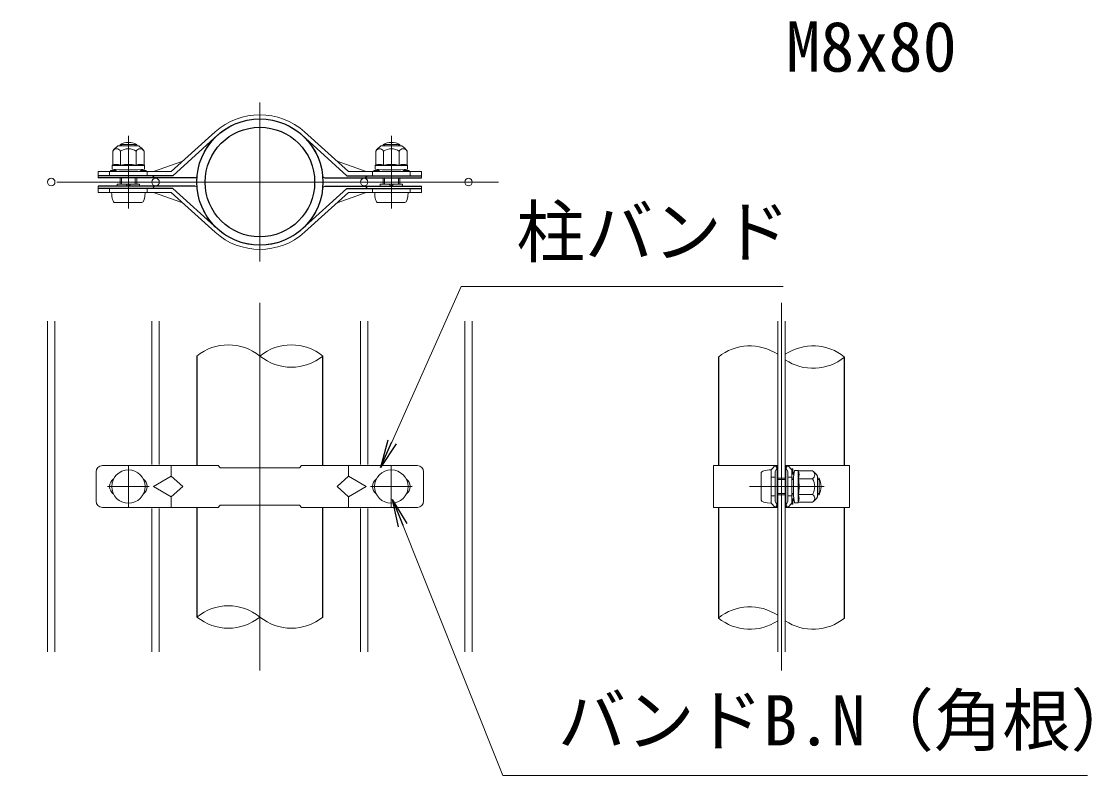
# Model space of a CAD drawing. Units: millimetres, scale not verified. Extents: x -6300 to 6300, y -4455 to 4455.
# Drawn here: x 3454 to 4993, y 777 to 1861 of the extents above; entities that cross this region are included whole.
import ezdxf
from ezdxf.enums import TextEntityAlignment as Align

# ---------------------------------------------------------------- set-up
doc = ezdxf.new("R2010")
doc.units = ezdxf.units.MM
doc.header["$LTSCALE"] = 20
doc.linetypes.add('USER1', pattern=[50.8, 31.75, -6.35, 6.35, -6.35])
for name, color, linetype, lineweight in [('0-0_D-STR1', 1, 'Continuous', 25), ('0-1_D-BMK', 2, 'USER1', 13), ('0-2_D-STR-DIM', 7, 'Continuous', 13), ('0-5_D-STR3', 3, 'Continuous', 13), ('0-9_D-STR2', 7, 'Continuous', 13), ('0-A_D-STR-TXT', 7, 'Continuous', 13)]:
    doc.layers.add(name, color=color, linetype=linetype, lineweight=lineweight)
doc.layers.add('0-3_0', color=7, linetype='Continuous')
doc.styles.add('ＭＳ ゴシック', font='')
doc.styles.get('ＭＳ ゴシック').set_extended_font_data('MS Gothic')

# ---------------------------------------------------------------- blocks, each defined once
blk = doc.blocks.new('_Open')
at = {"layer": '0-3_0'}
blk.add_line((-20, 3.333), (0, 0), dxfattribs=at)
blk.add_lwpolyline([(-20, -3.333), (0, 0), (-20, 0)], dxfattribs=at)

msp = doc.modelspace()

# ---------------------------------------------------------------- linework, layer by layer
at = {"layer": '0-0_D-STR1'}
for p, q in [((3705.87, 1379.67), (3705.87, 1222.17)), ((3887.37, 1222.17), (3887.37, 1379.67)), ((4455.88, 1378.17), (4455.88, 1222.17)), ((4637.38, 1222.17), (4637.38, 1378.17)), ((3706.04, 1162.17), (3706.04, 1004.67)), ((3887.37, 1004.67), (3887.37, 1162.17)), ((4455.88, 1162.17), (4455.88, 1003.17)), ((4637.38, 1003.17), (4637.38, 1162.17))]:
    msp.add_line(p, q, dxfattribs=at)
for radius in [90.75, 78.75]:
    msp.add_circle((3796.62, 1629.67), radius, dxfattribs=at)
at = {"layer": '0-1_D-BMK'}
for p, q in [((3796.62, 1743.97), (3796.62, 1515.37)), ((3607.5, 1591.58), (3607.5, 1696.04)), ((3985.75, 1591.58), (3985.75, 1696.04)), ((4139.52, 1629.67), (3453.72, 1629.67)), ((3796.62, 927.99), (3796.62, 1456.36)), ((4546.63, 927.99), (4546.63, 1456.36)), ((3607.62, 1162.17), (3607.62, 1222.17)), ((3985.62, 1162.17), (3985.62, 1222.17)), ((3577.62, 1192.17), (3637.62, 1192.17)), ((3955.62, 1192.17), (4015.62, 1192.17)), ((4500.62, 1192.17), (4607.84, 1192.17))]:
    msp.add_line(p, q, dxfattribs=at)
at = {"layer": '0-2_D-STR-DIM'}
for centre, radius, start, end in [((3751.25, 1323.69), 72.06, 50.97549, 129.02451), ((3842, 1323.69), 72.06, 50.97549, 129.02451), ((4501.25, 1322.19), 72.06, 56.30864, 129.02451), ((4592, 1322.19), 72.06, 50.97549, 123.69136), ((3842, 1435.66), 72.06, 230.97549, 309.02451), ((4592, 1434.16), 72.06, 236.30864, 309.02451), ((3751.33, 948.89), 71.86, 50.92646, 129.07354), ((4501.25, 947.19), 72.06, 56.30864, 129.02451), ((3751.33, 1060.46), 71.86, 230.92646, 309.07354), ((3842, 1060.66), 72.06, 230.97549, 309.02451), ((4501.25, 1059.16), 72.06, 230.97549, 303.69136), ((4592, 1059.16), 72.06, 236.30864, 309.02451)]:
    msp.add_arc(centre, radius, start, end, dxfattribs=at)
at = {"layer": '0-5_D-STR3'}
for p, q in [((3669.01, 1644.73), (3732.25, 1701.9)), ((3671.36, 1638.73), (3736.24, 1697.42)), ((3921.89, 1638.73), (3857, 1697.42)), ((3924.24, 1644.73), (3861, 1701.9)), ((3592.5, 1681.6), (3622.5, 1681.6)), ((3595.5, 1681.6), (3595.5, 1683.61)), ((3595.5, 1683.61), (3619.5, 1683.61)), ((3597.53, 1681.6), (3597.53, 1684.58)), ((3617.47, 1681.6), (3617.47, 1684.58)), ((3619.5, 1681.6), (3619.5, 1683.61)), ((3970.75, 1681.6), (4000.75, 1681.6)), ((3973.75, 1681.6), (3973.75, 1683.61)), ((3973.75, 1683.61), (3997.75, 1683.61)), ((3975.78, 1681.6), (3975.78, 1684.58)), ((3995.72, 1681.6), (3995.72, 1684.58)), ((3997.75, 1681.6), (3997.75, 1683.61)), ((3584.98, 1674.08), (3584.98, 1653.99)), ((3596.24, 1674.08), (3596.24, 1653.7)), ((3618.76, 1674.08), (3618.76, 1653.7)), ((3630.02, 1674.08), (3630.02, 1653.99)), ((3963.23, 1674.08), (3963.23, 1653.99)), ((3974.49, 1674.08), (3974.49, 1653.7)), ((3997.01, 1674.08), (3997.01, 1653.7)), ((4008.27, 1674.08), (4008.27, 1653.99)), ((3584.25, 1653.57), (3584.25, 1648.56)), ((3607.5, 1653.7), (3584.32, 1653.7)), ((3584.98, 1653.99), (3584.47, 1653.86)), ((3594, 1647.1), (3584.51, 1648.26)), ((3587.19, 1646.48), (3588.93, 1647.72)), ((3588.06, 1645.26), (3591.09, 1647.42)), ((3594, 1647.1), (3621, 1647.1)), ((3607.5, 1653.7), (3630.67, 1653.7)), ((3621, 1647.1), (3630.49, 1648.26)), ((3626.94, 1645.26), (3623.91, 1647.42)), ((3627.81, 1646.48), (3626.07, 1647.72)), ((3630.75, 1653.5), (3630.75, 1648.56)), ((3643.81, 1644.73), (3685.62, 1659.75)), ((3949.44, 1644.73), (3907.62, 1659.75)), ((3962.5, 1653.57), (3962.5, 1648.56)), ((3985.75, 1653.7), (3962.57, 1653.7)), ((3963.23, 1653.99), (3962.72, 1653.86)), ((3972.25, 1647.1), (3962.76, 1648.26)), ((3965.44, 1646.48), (3967.18, 1647.72)), ((3966.31, 1645.26), (3969.34, 1647.42)), ((3972.25, 1647.1), (3999.25, 1647.1)), ((3985.75, 1653.7), (4008.92, 1653.7)), ((3999.25, 1647.1), (4008.74, 1648.26)), ((4005.19, 1645.26), (4002.16, 1647.42)), ((4006.06, 1646.48), (4004.32, 1647.72)), ((4009, 1653.5), (4009, 1648.56)), ((3669.01, 1644.73), (3564.16, 1644.73)), ((3564.16, 1644.73), (3564.16, 1635.73)), ((3580.49, 1644.73), (3580.49, 1638.73)), ((3582, 1646.2), (3586.32, 1646.2)), ((3582, 1646.2), (3582, 1644.7)), ((3595.5, 1626.61), (3595.5, 1635.7)), ((3597.53, 1626.61), (3597.53, 1635.7)), ((3617.47, 1626.61), (3617.47, 1635.7)), ((3619.5, 1626.61), (3619.5, 1635.7)), ((3634.5, 1644.73), (3634.5, 1638.73)), ((3642, 1638.73), (3645.12, 1635.73)), ((3924.24, 1644.73), (4029.09, 1644.73)), ((3951.24, 1638.73), (3948.13, 1635.73)), ((3958.74, 1644.73), (3958.74, 1638.73)), ((3960.25, 1646.2), (3964.57, 1646.2)), ((3960.25, 1646.2), (3960.25, 1644.7)), ((3973.75, 1626.61), (3973.75, 1635.7)), ((3975.78, 1626.61), (3975.78, 1635.7)), ((3995.72, 1626.61), (3995.72, 1635.7)), ((3997.75, 1626.61), (3997.75, 1635.7)), ((4012.75, 1644.73), (4012.75, 1638.73)), ((4029.09, 1644.73), (4029.09, 1635.73)), ((3564.16, 1614.61), (3564.16, 1623.61)), ((3580.49, 1614.61), (3580.49, 1620.61)), ((3591.54, 1626.61), (3623.45, 1626.61)), ((3591.54, 1626.61), (3591.54, 1623.61)), ((3604.32, 1626.61), (3606.86, 1623.61)), ((3608.14, 1623.61), (3610.68, 1626.61)), ((3623.45, 1626.61), (3623.45, 1623.61)), ((3634.5, 1614.61), (3634.5, 1620.61)), ((3642, 1620.61), (3645.12, 1623.61)), ((3671.36, 1620.61), (3736.24, 1561.92)), ((3921.89, 1620.61), (3857, 1561.92)), ((3951.24, 1620.61), (3948.13, 1623.61)), ((3958.74, 1614.61), (3958.74, 1620.61)), ((3969.79, 1626.61), (4001.7, 1626.61)), ((3969.79, 1626.61), (3969.79, 1623.61)), ((3982.57, 1626.61), (3985.11, 1623.61)), ((3986.39, 1623.61), (3988.93, 1626.61)), ((4001.7, 1626.61), (4001.7, 1623.61)), ((4012.75, 1614.61), (4012.75, 1620.61)), ((4029.09, 1614.61), (4029.09, 1623.61)), ((3669.01, 1614.61), (3564.16, 1614.61)), ((3643.81, 1614.61), (3685.62, 1599.6)), ((3669.01, 1614.61), (3732.25, 1557.45)), ((3924.24, 1614.61), (3861, 1557.45)), ((3949.44, 1614.61), (3907.62, 1599.6)), ((3924.24, 1614.61), (4029.09, 1614.61)), ((3588, 1600.21), (3627, 1600.21)), ((3966.25, 1600.21), (4005.25, 1600.21)), ((3570.12, 1222.17), (3736.62, 1222.17)), ((3669.12, 1222.17), (3669.12, 1207.17)), ((3739.62, 1219.17), (3736.62, 1222.17)), ((3739.62, 1219.17), (3853.62, 1219.17)), ((3853.62, 1219.17), (3856.62, 1222.17)), ((3856.62, 1222.17), (4023.12, 1222.17)), ((3924.12, 1222.17), (3924.12, 1207.17)), ((4448.98, 1222.17), (4541.23, 1222.17)), ((4448.98, 1222.17), (4448.98, 1162.17)), ((4537.58, 1222.17), (4531.58, 1216.17)), ((4531.58, 1168.17), (4531.58, 1216.17)), ((4531.58, 1216.17), (4531.58, 1168.17)), ((4537.58, 1222.17), (4540.58, 1219.17)), ((4540.58, 1219.17), (4537.58, 1213.69)), ((4539.11, 1216.47), (4540.58, 1216.47)), ((4540.58, 1216.47), (4540.58, 1222.17)), ((4540.58, 1167.87), (4540.58, 1216.47)), ((4552.03, 1222.17), (4644.28, 1222.17)), ((4552.67, 1216.47), (4552.67, 1222.17)), ((4555.67, 1222.17), (4552.67, 1219.17)), ((4552.67, 1219.17), (4555.67, 1213.69)), ((4552.67, 1167.87), (4552.67, 1216.47)), ((4554.15, 1216.47), (4552.67, 1216.47)), ((4555.67, 1222.17), (4561.67, 1216.17)), ((4561.67, 1217.67), (4561.67, 1213.35)), ((4563.17, 1217.67), (4561.67, 1217.67)), ((4561.67, 1168.17), (4561.67, 1216.17)), ((4563.17, 1217.67), (4563.17, 1213.35)), ((4644.28, 1222.17), (4644.28, 1162.17)), ((3561.12, 1213.17), (3561.12, 1171.17)), ((3643.62, 1192.17), (3669.12, 1207.17)), ((3924.12, 1207.17), (3907.62, 1192.17)), ((3949.62, 1192.17), (3924.12, 1207.17)), ((4032.12, 1213.17), (4032.12, 1171.17)), ((4517.18, 1211.67), (4517.18, 1172.67)), ((4531.58, 1205.67), (4537.58, 1205.67)), ((4537.58, 1170.66), (4537.58, 1213.69)), ((4540.58, 1204.17), (4552.03, 1204.17)), ((4540.58, 1202.14), (4552.03, 1202.14)), ((4555.67, 1170.66), (4555.67, 1213.69)), ((4561.67, 1205.67), (4555.67, 1205.67)), ((4561.67, 1204.17), (4564.07, 1204.17)), ((4561.67, 1202.14), (4564.07, 1202.14)), ((4562.23, 1211.61), (4564.39, 1208.58)), ((4563.45, 1212.48), (4564.69, 1210.74)), ((4564.07, 1205.67), (4565.23, 1215.16)), ((4564.07, 1205.67), (4564.07, 1178.67)), ((4570.54, 1215.42), (4565.53, 1215.42)), ((4570.67, 1192.17), (4570.67, 1215.35)), ((4591.05, 1203.43), (4570.67, 1203.43)), ((4570.96, 1214.69), (4570.83, 1215.2)), ((4591.05, 1214.69), (4570.96, 1214.69)), ((4598.57, 1207.17), (4598.57, 1177.17)), ((4598.57, 1204.17), (4600.58, 1204.17)), ((4598.57, 1202.14), (4601.56, 1202.14)), ((4600.58, 1204.17), (4600.58, 1180.17)), ((3643.62, 1192.17), (3669.12, 1177.17)), ((3907.62, 1192.17), (3924.12, 1177.17)), ((3949.62, 1192.17), (3924.12, 1177.17)), ((4570.67, 1192.17), (4570.67, 1169)), ((3924.12, 1177.17), (3924.12, 1162.17)), ((4531.58, 1178.67), (4537.58, 1178.67)), ((4540.58, 1165.17), (4537.58, 1170.66)), ((4540.58, 1182.2), (4552.03, 1182.2)), ((4540.58, 1180.17), (4552.03, 1180.17)), ((4552.67, 1165.17), (4555.67, 1170.66)), ((4561.67, 1178.67), (4555.67, 1178.67)), ((4561.67, 1182.2), (4564.07, 1182.2)), ((4561.67, 1180.17), (4564.07, 1180.17)), ((4561.67, 1170.99), (4561.67, 1166.67)), ((4562.23, 1172.74), (4564.39, 1175.76)), ((4563.45, 1171.86), (4564.69, 1173.6)), ((4564.07, 1178.67), (4565.23, 1169.19)), ((4591.05, 1180.91), (4570.67, 1180.91)), ((4591.05, 1169.66), (4570.96, 1169.66)), ((4598.57, 1182.2), (4601.56, 1182.2)), ((4598.57, 1180.17), (4600.58, 1180.17)), ((3570.12, 1162.17), (3736.62, 1162.17)), ((3739.62, 1165.17), (3736.62, 1162.17)), ((3739.62, 1165.17), (3853.62, 1165.17)), ((3853.62, 1165.17), (3856.62, 1162.17)), ((3856.62, 1162.17), (4023.12, 1162.17)), ((4448.98, 1162.17), (4541.23, 1162.17)), ((4537.58, 1162.17), (4531.58, 1168.17)), ((4537.58, 1162.17), (4540.58, 1165.17)), ((4539.11, 1167.87), (4540.58, 1167.87)), ((4540.58, 1162.17), (4540.58, 1167.87)), ((4552.03, 1162.17), (4644.28, 1162.17)), ((4552.67, 1162.17), (4552.67, 1167.87)), ((4554.15, 1167.87), (4552.67, 1167.87)), ((4555.67, 1162.17), (4552.67, 1165.17)), ((4555.67, 1162.17), (4561.67, 1168.17)), ((4570.47, 1168.92), (4565.53, 1168.92))]:
    msp.add_line(p, q, dxfattribs=at)
at = {"layer": '0-5_D-STR3', "lineweight": 25}
for p, q in [((3671.36, 1638.73), (3564.16, 1638.73)), ((3703.37, 1635.73), (3564.16, 1635.73)), ((3889.87, 1635.73), (4029.09, 1635.73)), ((3921.89, 1638.73), (4029.09, 1638.73)), ((3703.37, 1623.61), (3564.16, 1623.61)), ((3671.36, 1620.61), (3564.16, 1620.61)), ((3889.87, 1623.61), (4029.09, 1623.61)), ((3921.89, 1620.61), (4029.09, 1620.61))]:
    msp.add_line(p, q, dxfattribs=at)
at = {"layer": '0-5_D-STR3'}
for points in [[(3628.68, 1646.2), (3633, 1646.2), (3633, 1644.7)], [(4006.93, 1646.2), (4011.25, 1646.2), (4011.25, 1644.7)], [(3669.12, 1207.17), (3685.62, 1192.17), (3669.12, 1177.17), (3669.12, 1162.17)], [(4563.17, 1170.99), (4563.17, 1166.67), (4561.67, 1166.67)]]:
    msp.add_lwpolyline(points, dxfattribs=at)
for centre in [(3607.62, 1192.17), (3985.62, 1192.17)]:
    msp.add_circle(centre, 24, dxfattribs=at)
for centre, radius, start, end in [((3796.62, 1629.67), 96.75, 48.29058, 131.70942), ((3796.62, 1629.67), 90.75, 5.54441, 174.45559), ((3590.61, 1671.03), 6.4, 28.45309, 151.54691), ((3605.27, 1661.27), 24, 122.13463, 147.68315), ((3607.5, 1661.11), 25.5, 61.92751, 118.07249), ((3607.5, 1656.81), 20.62, 90, 123.09348), ((3607.5, 1656.81), 20.62, 56.90652, 90), ((3624.39, 1671.03), 6.4, 28.45309, 151.54691), ((3609.73, 1661.27), 24, 32.31685, 57.86537), ((3983.51, 1661.27), 24, 122.13463, 147.68315), ((3968.86, 1671.03), 6.4, 28.45309, 151.54691), ((3985.75, 1661.11), 25.5, 61.92751, 118.07249), ((3985.75, 1656.81), 20.62, 90, 123.09348), ((3985.75, 1656.81), 20.62, 56.90652, 90), ((4002.64, 1671.03), 6.4, 28.45309, 151.54691), ((3987.98, 1661.27), 24, 32.31685, 57.86537), ((3584.55, 1653.57), 0.3, 105, 180), ((3584.55, 1648.56), 0.3, 180, 263), ((3590.62, 1639.05), 15.97, 69.37322, 112.7756), ((3591.96, 1646.2), 1.5, 123.43373, 125.53768), ((3607.5, 1591.43), 63.57, 90, 100.20031), ((3607.5, 1591.43), 63.57, 79.79969, 90), ((3624.38, 1639.05), 15.97, 67.2244, 110.62678), ((3623.04, 1646.2), 1.5, 54.46232, 56.56627), ((3630.45, 1648.56), 0.3, 277, 0), ((3630.45, 1653.5), 0.3, 0, 67.2244), ((3962.8, 1653.57), 0.3, 105, 180), ((3962.8, 1648.56), 0.3, 180, 263), ((3968.86, 1639.05), 15.97, 69.37322, 112.7756), ((3970.21, 1646.2), 1.5, 123.43373, 125.53768), ((3985.75, 1591.43), 63.57, 90, 100.20031), ((3985.75, 1591.43), 63.57, 79.79969, 90), ((4002.63, 1639.05), 15.97, 67.2244, 110.62678), ((4001.29, 1646.2), 1.5, 54.46232, 56.56627), ((4008.7, 1648.56), 0.3, 277, 0), ((4008.7, 1653.5), 0.3, 0, 67.2244), ((3586.32, 1647.7), 1.5, 270, 305.53768), ((3586.32, 1647.7), 3, 270, 305.53768), ((3628.68, 1647.7), 3, 234.46232, 270), ((3628.68, 1647.7), 1.5, 234.46232, 270), ((3703.31, 1638.73), 3, 268.81211, 354.45559), ((3889.94, 1638.73), 3, 185.54441, 271.18789), ((3964.57, 1647.7), 1.5, 270, 305.53768), ((3964.57, 1647.7), 3, 270, 305.53768), ((4006.93, 1647.7), 3, 234.46232, 270), ((4006.93, 1647.7), 1.5, 234.46232, 270), ((3703.31, 1620.61), 3, 5.54441, 91.18789), ((3796.62, 1629.67), 90.75, 185.54441, 354.45559), ((3889.94, 1620.61), 3, 88.81211, 174.45559), ((3796.62, 1629.67), 96.75, 228.29058, 311.70942), ((3570.12, 1213.17), 9, 90, 180), ((4023.12, 1213.17), 9, 0, 90), ((3594.12, 1192.17), 13.5, 125.46791, 234.53209), ((3621.12, 1192.17), 13.5, 305.46791, 54.53209), ((3972.12, 1192.17), 13.5, 125.46791, 234.53209), ((3999.12, 1192.17), 13.5, 305.46791, 54.53209), ((4564.67, 1213.35), 3, 180, 215.53768), ((4564.67, 1213.35), 1.5, 180, 215.53768), ((4563.17, 1207.71), 1.5, 33.43373, 35.53768), ((4565.53, 1215.12), 0.3, 90, 173), ((4570.54, 1215.12), 0.3, 15, 90), ((4556.02, 1209.06), 15.97, 339.37322, 22.7756), ((4508.4, 1192.17), 63.57, 0, 10.20031), ((4588, 1209.06), 6.4, 298.45309, 61.54691), ((4573.78, 1192.17), 20.62, 0, 33.09348), ((4578.25, 1194.41), 24, 32.13463, 57.68315), ((4578.08, 1192.17), 25.5, 331.92751, 28.07249), ((4508.4, 1192.17), 63.57, 349.79969, 0), ((4573.78, 1192.17), 20.62, 326.90652, 0), ((3570.12, 1171.17), 9, 180, 270), ((4023.12, 1171.17), 9, 270, 0), ((4564.67, 1170.99), 3, 144.46232, 180), ((4564.67, 1170.99), 1.5, 144.46232, 180), ((4563.17, 1176.63), 1.5, 324.46232, 326.56627), ((4556.02, 1175.29), 15.97, 337.2244, 20.62678), ((4588, 1175.28), 6.4, 298.45309, 61.54691), ((4578.25, 1189.94), 24, 302.31685, 327.86537), ((4565.53, 1169.22), 0.3, 187, 270), ((4570.47, 1169.22), 0.3, 270, 337.2244)]:
    msp.add_arc(centre, radius, start, end, dxfattribs=at)
for centre, major_axis, start_param, end_param in [((3588, 1614.61), (0, 14.4), 1.5707963, 3.1415927), ((3627, 1614.61), (0, 14.4), 3.1415927, 4.712389), ((3966.25, 1614.61), (0, 14.4), 1.5707963, 3.1415927), ((4005.25, 1614.61), (0, 14.4), 3.1415927, 4.712389), ((4531.58, 1211.67), (14.4, 0), 1.5707963, 3.1415927), ((4531.58, 1172.67), (14.4, 0), 3.1415927, 4.712389)]:
    msp.add_ellipse(centre, major_axis=major_axis, ratio=0.3125, start_param=start_param, end_param=end_param, dxfattribs=at)
at = {"layer": '0-9_D-STR2'}
for p, q in [((3491.22, 954.67), (3491.22, 1429.67)), ((3502.02, 954.67), (3502.02, 1429.67)), ((3641.22, 1223.67), (3641.22, 1429.67)), ((3652.02, 1223.67), (3652.02, 1429.67)), ((3941.22, 1223.67), (3941.22, 1429.67)), ((3952.02, 1223.67), (3952.02, 1429.67)), ((4091.22, 954.67), (4091.22, 1429.67)), ((4102.02, 954.67), (4102.02, 1429.67)), ((4541.23, 954.67), (4541.23, 1429.67)), ((4552.03, 954.67), (4552.03, 1429.67)), ((3641.22, 954.67), (3641.22, 1160.67)), ((3652.02, 954.67), (3652.02, 1160.67)), ((3941.22, 954.67), (3941.22, 1160.67)), ((3952.02, 954.67), (3952.02, 1160.67))]:
    msp.add_line(p, q, dxfattribs=at)
for centre in [(3496.62, 1629.67), (3646.62, 1629.67), (3946.62, 1629.67), (4096.62, 1629.67)]:
    msp.add_circle(centre, 5.4, dxfattribs=at)
at = {"layer": '0-A_D-STR-TXT'}
for points in [[(4549.26, 1479.48), (4086.07, 1479.48), (3971.11, 1221.44)], [(4986.72, 776.81), (4145.86, 776.81), (3988.06, 1171.84)]]:
    msp.add_lwpolyline(points, dxfattribs=at)

# ---------------------------------------------------------------- block references
at = {"layer": '0-A_D-STR-TXT', "xscale": 2, "yscale": 2}
for p, rotation in [((3970.29, 1219.62), 245.98538), ((3987.32, 1173.7), 111.7749)]:
    msp.add_blockref('_Open', p, dxfattribs=dict(at, rotation=rotation))

# ---------------------------------------------------------------- texts
at = {"layer": '0-A_D-STR-TXT', "style": 'ＭＳ ゴシック'}
for s, p in [('M8x80', (4553.26, 1766.73)), ('柱バンド', (4165.5, 1500.64)), ('バンドB.N（角根）', (4224.91, 798.55))]:
    msp.add_text(s, height=72.14, dxfattribs=at).set_placement(p, align=Align.BOTTOM_LEFT)

doc.saveas('drawing.dxf')
